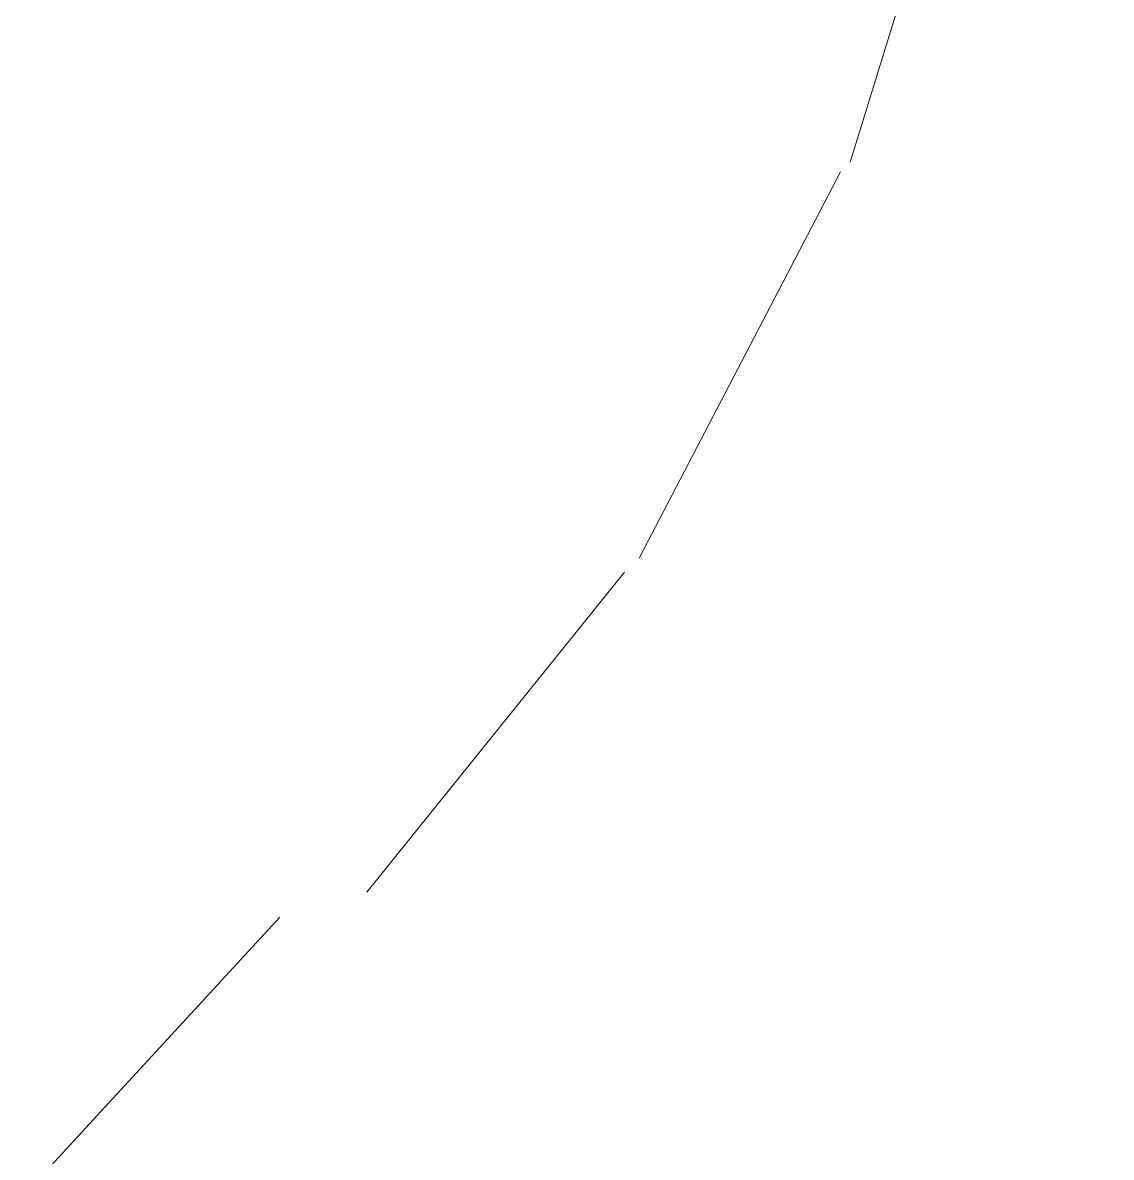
# Model space of a CAD drawing. Header units: millimetres. Extents: x 0 to 297, y 0 to 208.
# Drawn here: x 257.602 to 258.279, y 42.529 to 43.235 of the extents above; entities that cross this region are included whole.
import ezdxf

# ---------------------------------------------------------------- set-up
doc = ezdxf.new("R2010")
doc.units = ezdxf.units.MM

msp = doc.modelspace()

# ---------------------------------------------------------------- hatches: boundary and pattern name
h = msp.add_hatch(color=7)
h.dxf.hatch_style = 2
h.paths.add_polyline_path([(258.235097, 43.391083), (258.235097, 43.218575)])
h = msp.add_hatch(color=7)
h.dxf.hatch_style = 2
h.paths.add_polyline_path([(258.235097, 43.371681), (258.235097, 43.199172)])
h = msp.add_hatch(color=7)
h.dxf.hatch_style = 2
h.paths.add_polyline_path([(258.235097, 43.371681), (258.235097, 43.199172)])
h = msp.add_hatch(color=7)
h.dxf.hatch_style = 2
h.paths.add_polyline_path([(258.216047, 43.352631), (258.216047, 43.180122)])
h = msp.add_hatch(color=7)
h.dxf.hatch_style = 2
h.paths.add_polyline_path([(258.216047, 43.333581), (258.216047, 43.161072)])
h = msp.add_hatch(color=7)
h.dxf.hatch_style = 2
h.paths.add_polyline_path([(258.216047, 43.333581), (258.216047, 43.161072)])
h = msp.add_hatch(color=7)
h.dxf.hatch_style = 2
h.paths.add_polyline_path([(258.153122, 43.325369), (258.278973, 43.207384)])
h = msp.add_hatch(color=7)
h.dxf.hatch_style = 2
h.paths.add_polyline_path([(258.196644, 43.314178), (258.196644, 43.141669)])
h = msp.add_hatch(color=7)
h.dxf.hatch_style = 2
h.paths.add_polyline_path([(258.196644, 43.314178), (258.196644, 43.141669)])
h = msp.add_hatch(color=7)
h.dxf.hatch_style = 2
h.paths.add_polyline_path([(258.196644, 43.314178), (258.196644, 43.141669)])
h = msp.add_hatch(color=7)
h.dxf.hatch_style = 2
h.paths.add_polyline_path([(258.177594, 43.295128), (258.177594, 43.122619)])
h = msp.add_hatch(color=7)
h.dxf.hatch_style = 2
h.paths.add_polyline_path([(258.135654, 43.288915), (258.257635, 43.166933)])
h = msp.add_hatch(color=7)
h.dxf.hatch_style = 2
h.paths.add_polyline_path([(258.177594, 43.276078), (258.177594, 43.103569)])
h = msp.add_hatch(color=7)
h.dxf.hatch_style = 2
h.paths.add_polyline_path([(258.177594, 43.276078), (258.177594, 43.103569)])
h = msp.add_hatch(color=7)
h.dxf.hatch_style = 2
h.paths.add_polyline_path([(258.116604, 43.269865), (258.238585, 43.147883)])
h = msp.add_hatch(color=7)
h.dxf.hatch_style = 2
h.paths.add_polyline_path([(258.158544, 43.256675), (258.158544, 43.084167)])
h = msp.add_hatch(color=7)
h.dxf.hatch_style = 2
h.paths.add_polyline_path([(258.158544, 43.237625), (258.158544, 43.065117)])
h = msp.add_hatch(color=7)
h.dxf.hatch_style = 2
h.paths.add_polyline_path([(258.158544, 43.237625), (258.158544, 43.065117)])
h = msp.add_hatch(color=7)
h.dxf.hatch_style = 2
h.paths.add_polyline_path([(258.097554, 43.231412), (258.219535, 43.10943)])
h = msp.add_hatch(color=7)
h.dxf.hatch_style = 2
h.paths.add_polyline_path([(258.139142, 43.218575), (258.139142, 43.046067)])
h = msp.add_hatch(color=7)
h.dxf.hatch_style = 2
h.paths.add_polyline_path([(258.120092, 43.199172), (258.120092, 43.026664)])
h = msp.add_hatch(color=7)
h.dxf.hatch_style = 2
h.paths.add_polyline_path([(258.120092, 43.199172), (258.120092, 43.026664)])
h = msp.add_hatch(color=7)
h.dxf.hatch_style = 2
h.paths.add_polyline_path([(258.139142, 43.199172), (258.139142, 43.026664)])
h = msp.add_hatch(color=7)
h.dxf.hatch_style = 2
h.paths.add_polyline_path([(258.139142, 43.199172), (258.139142, 43.026664)])
h = msp.add_hatch(color=7)
h.dxf.hatch_style = 2
h.paths.add_polyline_path([(258.078151, 43.193312), (258.200133, 43.07133)])
h = msp.add_hatch(color=7)
h.dxf.hatch_style = 2
h.paths.add_polyline_path([(258.101042, 43.180122), (258.101042, 43.007614)])
h = msp.add_hatch(color=7)
h.dxf.hatch_style = 2
h.paths.add_polyline_path([(258.101042, 43.161072), (258.101042, 42.988564)])
h = msp.add_hatch(color=7)
h.dxf.hatch_style = 2
h.paths.add_polyline_path([(258.101042, 43.161072), (258.101042, 42.988564)])
h = msp.add_hatch(color=7)
h.dxf.hatch_style = 2
h.paths.add_polyline_path([(258.040051, 43.154859), (258.162033, 43.032877)])
h = msp.add_hatch(color=7)
h.dxf.hatch_style = 2
h.paths.add_polyline_path([(258.081639, 43.141669), (258.081639, 42.969161)])
h = msp.add_hatch(color=7)
h.dxf.hatch_style = 2
h.paths.add_polyline_path([(258.081639, 43.122619), (258.081639, 42.950111)])
h = msp.add_hatch(color=7)
h.dxf.hatch_style = 2
h.paths.add_polyline_path([(258.081639, 43.122619), (258.081639, 42.950111)])
h = msp.add_hatch(color=7)
h.dxf.hatch_style = 2
h.paths.add_polyline_path([(258.020648, 43.116406), (258.14263, 42.994424)])
h = msp.add_hatch(color=7)
h.dxf.hatch_style = 2
h.paths.add_polyline_path([(258.062589, 43.103569), (258.062589, 42.931061)])
h = msp.add_hatch(color=7)
h.dxf.hatch_style = 2
h.paths.add_polyline_path([(258.043539, 43.084167), (258.043539, 42.911658)])
h = msp.add_hatch(color=7)
h.dxf.hatch_style = 2
h.paths.add_polyline_path([(258.001598, 43.078306), (258.12358, 42.956324)])
h = msp.add_hatch(color=7)
h.dxf.hatch_style = 2
h.paths.add_polyline_path([(258.024136, 43.065117), (258.024136, 42.892608)])
h = msp.add_hatch(color=7)
h.dxf.hatch_style = 2
h.paths.add_polyline_path([(258.024136, 43.065117), (258.024136, 42.892608)])
h = msp.add_hatch(color=7)
h.dxf.hatch_style = 2
h.paths.add_polyline_path([(258.043539, 43.065117), (258.043539, 42.892608)])
h = msp.add_hatch(color=7)
h.dxf.hatch_style = 2
h.paths.add_polyline_path([(258.043539, 43.065117), (258.043539, 42.892608)])
h = msp.add_hatch(color=7)
h.dxf.hatch_style = 2
h.paths.add_polyline_path([(257.982548, 43.058903), (258.10453, 42.936922)])
h = msp.add_hatch(color=7)
h.dxf.hatch_style = 2
h.paths.add_polyline_path([(258.005086, 43.046067), (258.005086, 42.873558)])
h = msp.add_hatch(color=7)
h.dxf.hatch_style = 2
h.paths.add_polyline_path([(258.005086, 43.026664), (258.005086, 42.854156)])
h = msp.add_hatch(color=7)
h.dxf.hatch_style = 2
h.paths.add_polyline_path([(258.005086, 43.026664), (258.005086, 42.854156)])
h = msp.add_hatch(color=7)
h.dxf.hatch_style = 2
h.paths.add_polyline_path([(257.944095, 43.020803), (258.066077, 42.898822)])
h = msp.add_hatch(color=7)
h.dxf.hatch_style = 2
h.paths.add_polyline_path([(257.986036, 43.007614), (257.986036, 42.835106)])
h = msp.add_hatch(color=7)
h.dxf.hatch_style = 2
h.paths.add_polyline_path([(257.966633, 42.988564), (257.966633, 42.816056)])
h = msp.add_hatch(color=7)
h.dxf.hatch_style = 2
h.paths.add_polyline_path([(257.925045, 42.982351), (258.047027, 42.860369)])
h = msp.add_hatch(color=7)
h.dxf.hatch_style = 2
h.paths.add_polyline_path([(257.966633, 42.969161), (257.966633, 42.796653)])
h = msp.add_hatch(color=7)
h.dxf.hatch_style = 2
h.paths.add_polyline_path([(257.966633, 42.969161), (257.966633, 42.796653)])
h = msp.add_hatch(color=7)
h.dxf.hatch_style = 2
h.paths.add_polyline_path([(257.905642, 42.963301), (258.027624, 42.841319)])
h = msp.add_hatch(color=7)
h.dxf.hatch_style = 2
h.paths.add_polyline_path([(257.947583, 42.950111), (257.947583, 42.777603)])
h = msp.add_hatch(color=7)
h.dxf.hatch_style = 2
h.paths.add_polyline_path([(257.928533, 42.931061), (257.928533, 42.758553)])
h = msp.add_hatch(color=7)
h.dxf.hatch_style = 2
h.paths.add_polyline_path([(257.886592, 42.924848), (258.008574, 42.802866)])
h = msp.add_hatch(color=7)
h.dxf.hatch_style = 2
h.paths.add_polyline_path([(257.909131, 42.911658), (257.909131, 42.73915)])
h = msp.add_hatch(color=7)
h.dxf.hatch_style = 2
h.paths.add_polyline_path([(257.867542, 42.905798), (257.989524, 42.783816)])
h = msp.add_hatch(color=7)
h.dxf.hatch_style = 2
h.paths.add_polyline_path([(257.890081, 42.892608), (257.890081, 42.7201)])
h = msp.add_hatch(color=7)
h.dxf.hatch_style = 2
h.paths.add_polyline_path([(257.84814, 42.886395), (257.970121, 42.764413)])
h = msp.add_hatch(color=7)
h.dxf.hatch_style = 2
h.paths.add_polyline_path([(257.82909, 42.867345), (257.951071, 42.745363)])
h = msp.add_hatch(color=7)
h.dxf.hatch_style = 2
h.paths.add_polyline_path([(257.890081, 42.873558), (257.890081, 42.70105)])
h = msp.add_hatch(color=7)
h.dxf.hatch_style = 2
h.paths.add_polyline_path([(257.890081, 42.873558), (257.890081, 42.70105)])
h = msp.add_hatch(color=7)
h.dxf.hatch_style = 2
h.paths.add_polyline_path([(257.871031, 42.854156), (257.871031, 42.681647)])
h = msp.add_hatch(color=7)
h.dxf.hatch_style = 2
h.paths.add_polyline_path([(257.851628, 42.835106), (257.851628, 42.662597)])
h = msp.add_hatch(color=7)
h.dxf.hatch_style = 2
h.paths.add_polyline_path([(257.81004, 42.828892), (257.932021, 42.706911)])
h = msp.add_hatch(color=7)
h.dxf.hatch_style = 2
h.paths.add_polyline_path([(257.832578, 42.816056), (257.832578, 42.643547)])
h = msp.add_hatch(color=7)
h.dxf.hatch_style = 2
h.paths.add_polyline_path([(257.790637, 42.809842), (257.912619, 42.687861)])
h = msp.add_hatch(color=7)
h.dxf.hatch_style = 2
h.paths.add_polyline_path([(257.813528, 42.796653), (257.813528, 42.624144)])
h = msp.add_hatch(color=7)
h.dxf.hatch_style = 2
h.paths.add_polyline_path([(257.771587, 42.790792), (257.893569, 42.668811)])
h = msp.add_hatch(color=7)
h.dxf.hatch_style = 2
h.paths.add_polyline_path([(257.794125, 42.777603), (257.794125, 42.605094)])
h = msp.add_hatch(color=7)
h.dxf.hatch_style = 2
h.paths.add_polyline_path([(257.794125, 42.777603), (257.794125, 42.605094)])
h = msp.add_hatch(color=7)
h.dxf.hatch_style = 2
h.paths.add_polyline_path([(257.752537, 42.77139), (257.874519, 42.649408)])
h = msp.add_hatch(color=7)
h.dxf.hatch_style = 2
h.paths.add_polyline_path([(257.733134, 42.75234), (257.855116, 42.630358)])

# ---------------------------------------------------------------- linework, layer by layer
at = {"color": 7, "lineweight": 15}
for points in [[(258.168069, 43.314354), (258.116564, 43.147843)], [(258.110567, 43.141846), (257.985331, 42.901604)], [(257.976158, 42.892785), (257.815997, 42.693818)], [(257.315053, 42.193226), (257.762022, 42.678296)]]:
    msp.add_lwpolyline(points, dxfattribs=at)

doc.saveas('drawing.dxf')
